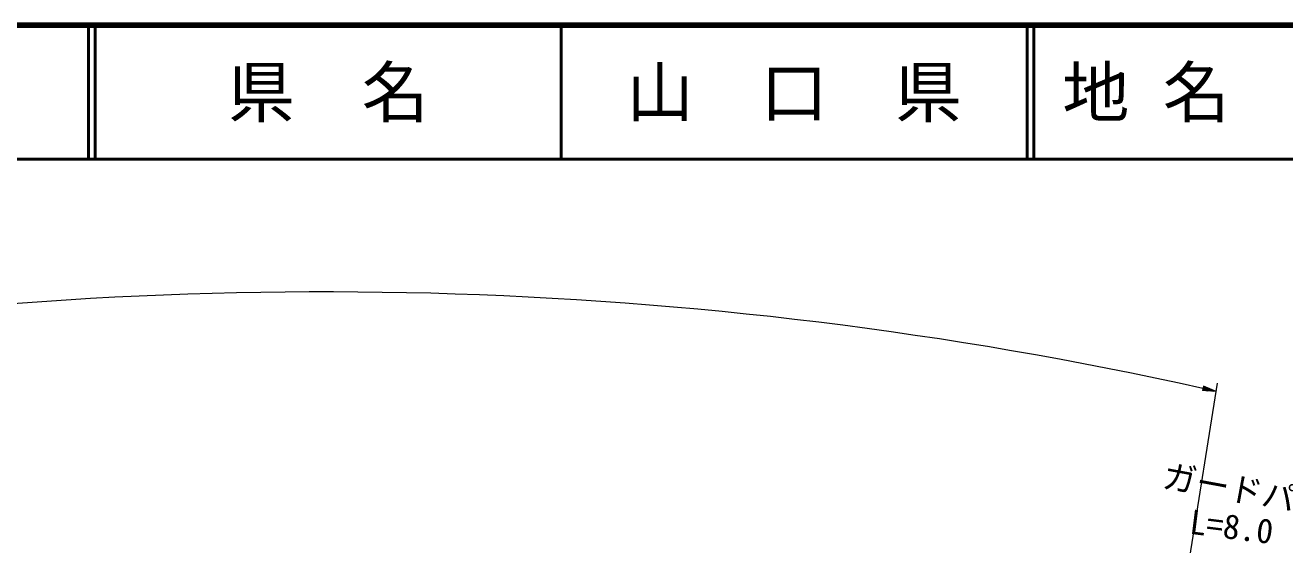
# Model space of a CAD drawing. Units: millimetres, scale not verified. Extents: x 40000 to 680000, y 20000 to 380000.
# Drawn here: x 293021 to 386972, y 341253 to 380000 of the extents above; entities that cross this region are included whole.
import ezdxf
from ezdxf.enums import TextEntityAlignment as Align

# ---------------------------------------------------------------- set-up
doc = ezdxf.new("R2010")
doc.units = ezdxf.units.MM
doc.header["$LTSCALE"] = 1000
for name, color, linetype, lineweight in [('M-STR-HTXT', 7, 'Continuous', 13), ('M-TTL', 2, 'Continuous', 140), ('M-TTL-LINE', 7, 'Continuous', 50)]:
    doc.layers.add(name, color=color, linetype=linetype, lineweight=lineweight)
doc.layers.add('M-TTL-TXT', color=7, linetype='Continuous')
doc.styles.add('ＭＳ ゴシック', font='')
doc.styles.get('ＭＳ ゴシック').set_extended_font_data('MS Gothic')

msp = doc.modelspace()

# ---------------------------------------------------------------- linework, layer by layer
at = {"layer": 'M-STR-HTXT'}
for p, q in [((379883, 340341), (381942, 353303)), ((380907, 353074), (380833, 352749)), ((381845, 352692), (380833, 352749)), ((381036, 352738), (380841, 352782)), ((380848, 352814), (381238, 352726)), ((381441, 352715), (380855, 352847)), ((380863, 352879), (381643, 352703)), ((381845, 352692), (380870, 352912)), ((380877, 352944), (381658, 352768)), ((381470, 352845), (380885, 352977)), ((380892, 353009), (381282, 352921)), ((381094, 352998), (380899, 353042)), ((381845, 352692), (380907, 353074))]:
    msp.add_line(p, q, dxfattribs=at)
msp.add_arc((315283, 57817), 302294, 77.46929, 99.49919, dxfattribs=at)
at = {"layer": 'M-TTL'}
msp.add_line((680000, 380000), (40000, 380000), dxfattribs=at)
at = {"layer": 'M-TTL-LINE'}
for p, q in [((297750, 380000), (297750, 370000)), ((298250, 380000), (298250, 370000)), ((333000, 380000), (333000, 370000)), ((367750, 380000), (367750, 370000)), ((368250, 380000), (368250, 370000)), ((40000, 370000), (680000, 370000))]:
    msp.add_line(p, q, dxfattribs=at)

# ---------------------------------------------------------------- texts
at = {"layer": 'M-STR-HTXT', "style": 'ＭＳ ゴシック'}
for s, rotation, p in [('ガードパイプ', 349.543, (385032, 343643)), ('L=8.0', 352.875, (382825, 341150))]:
    msp.add_text(s, height=1833, rotation=rotation, dxfattribs=at).set_placement(p, align=Align.BOTTOM_CENTER)
at = {"layer": 'M-TTL-TXT', "style": 'ＭＳ ゴシック'}
for s, p in [('県\u3000名', (315625, 375000)), ('山\u3000口\u3000県', (350375, 375000))]:
    msp.add_text(s, height=3666, dxfattribs=at).set_placement(p, align=Align.MIDDLE_CENTER)
msp.add_text('地 名', height=3666, dxfattribs=at).set_placement((370380, 375000), align=Align.MIDDLE_LEFT)

doc.saveas('drawing.dxf')
